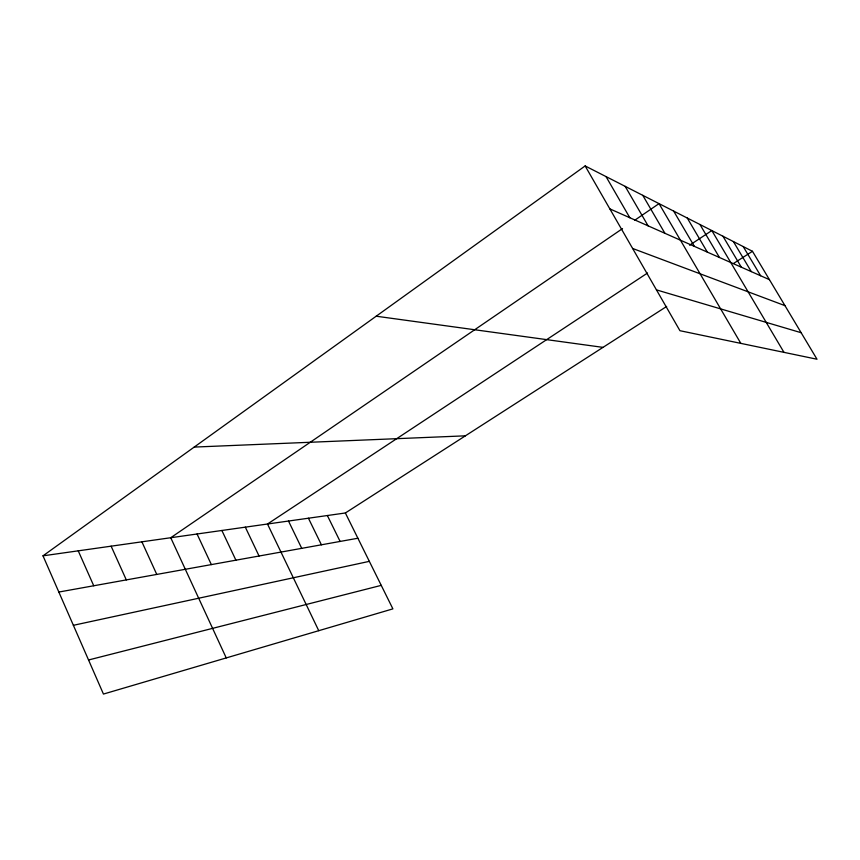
<?xml version="1.0" encoding="UTF-8"?>
<svg xmlns="http://www.w3.org/2000/svg" width="860" height="860" viewBox="0 0 860 860"><rect width="100%" height="100%" fill="white"/><g stroke="black" fill="none" stroke-linecap="round" stroke-linejoin="round"><path stroke-width="1.29" d="M43 555.829L345.365 512.979L392.891 608.869L103.447 694.063L43 555.829L585.144 165.937L752.468 251.292L817 359.233L679.938 330.702L585.144 165.937M622.522 228.599L170.742 537.726L226.244 657.921M634.691 220.278L659.029 203.626L740.825 343.377M647.548 273.007L267.492 524.019L318.748 630.692M689.602 245.229L711.822 230.555L783.976 352.363M345.365 512.979L666.672 306.44M733.537 263.472L752.468 251.292M88.548 659.986L381.238 585.37M73.38 625.306L369.338 561.354M58.835 592.045L357.889 538.242M194.22 447.082L465.389 435.827M376.196 316.211L602.989 347.375M656.449 289.885L801.144 332.712M632.627 248.465L784.976 305.655M609.858 208.883L769.431 279.661M743.212 246.573L760.627 275.748M733.386 241.552L751.274 271.609M722.938 236.231L741.331 267.202M699.954 224.503L719.444 257.484M687.258 218.021L707.339 252.12M673.649 211.087L694.375 246.368M642.775 195.338L664.92 233.307M625.166 186.351L648.107 225.847M606.02 176.59L629.821 217.741M327.359 515.527L340.108 541.434M308.428 518.214L321.414 544.799M288.498 521.042L301.731 548.347M245.326 527.159L259.064 556.022M221.88 530.48L235.898 560.183M197.058 533.995L211.356 564.601M141.889 541.822L156.767 574.426M111.123 546.175L126.312 579.909M78.239 550.841L93.74 585.767"/></g></svg>
